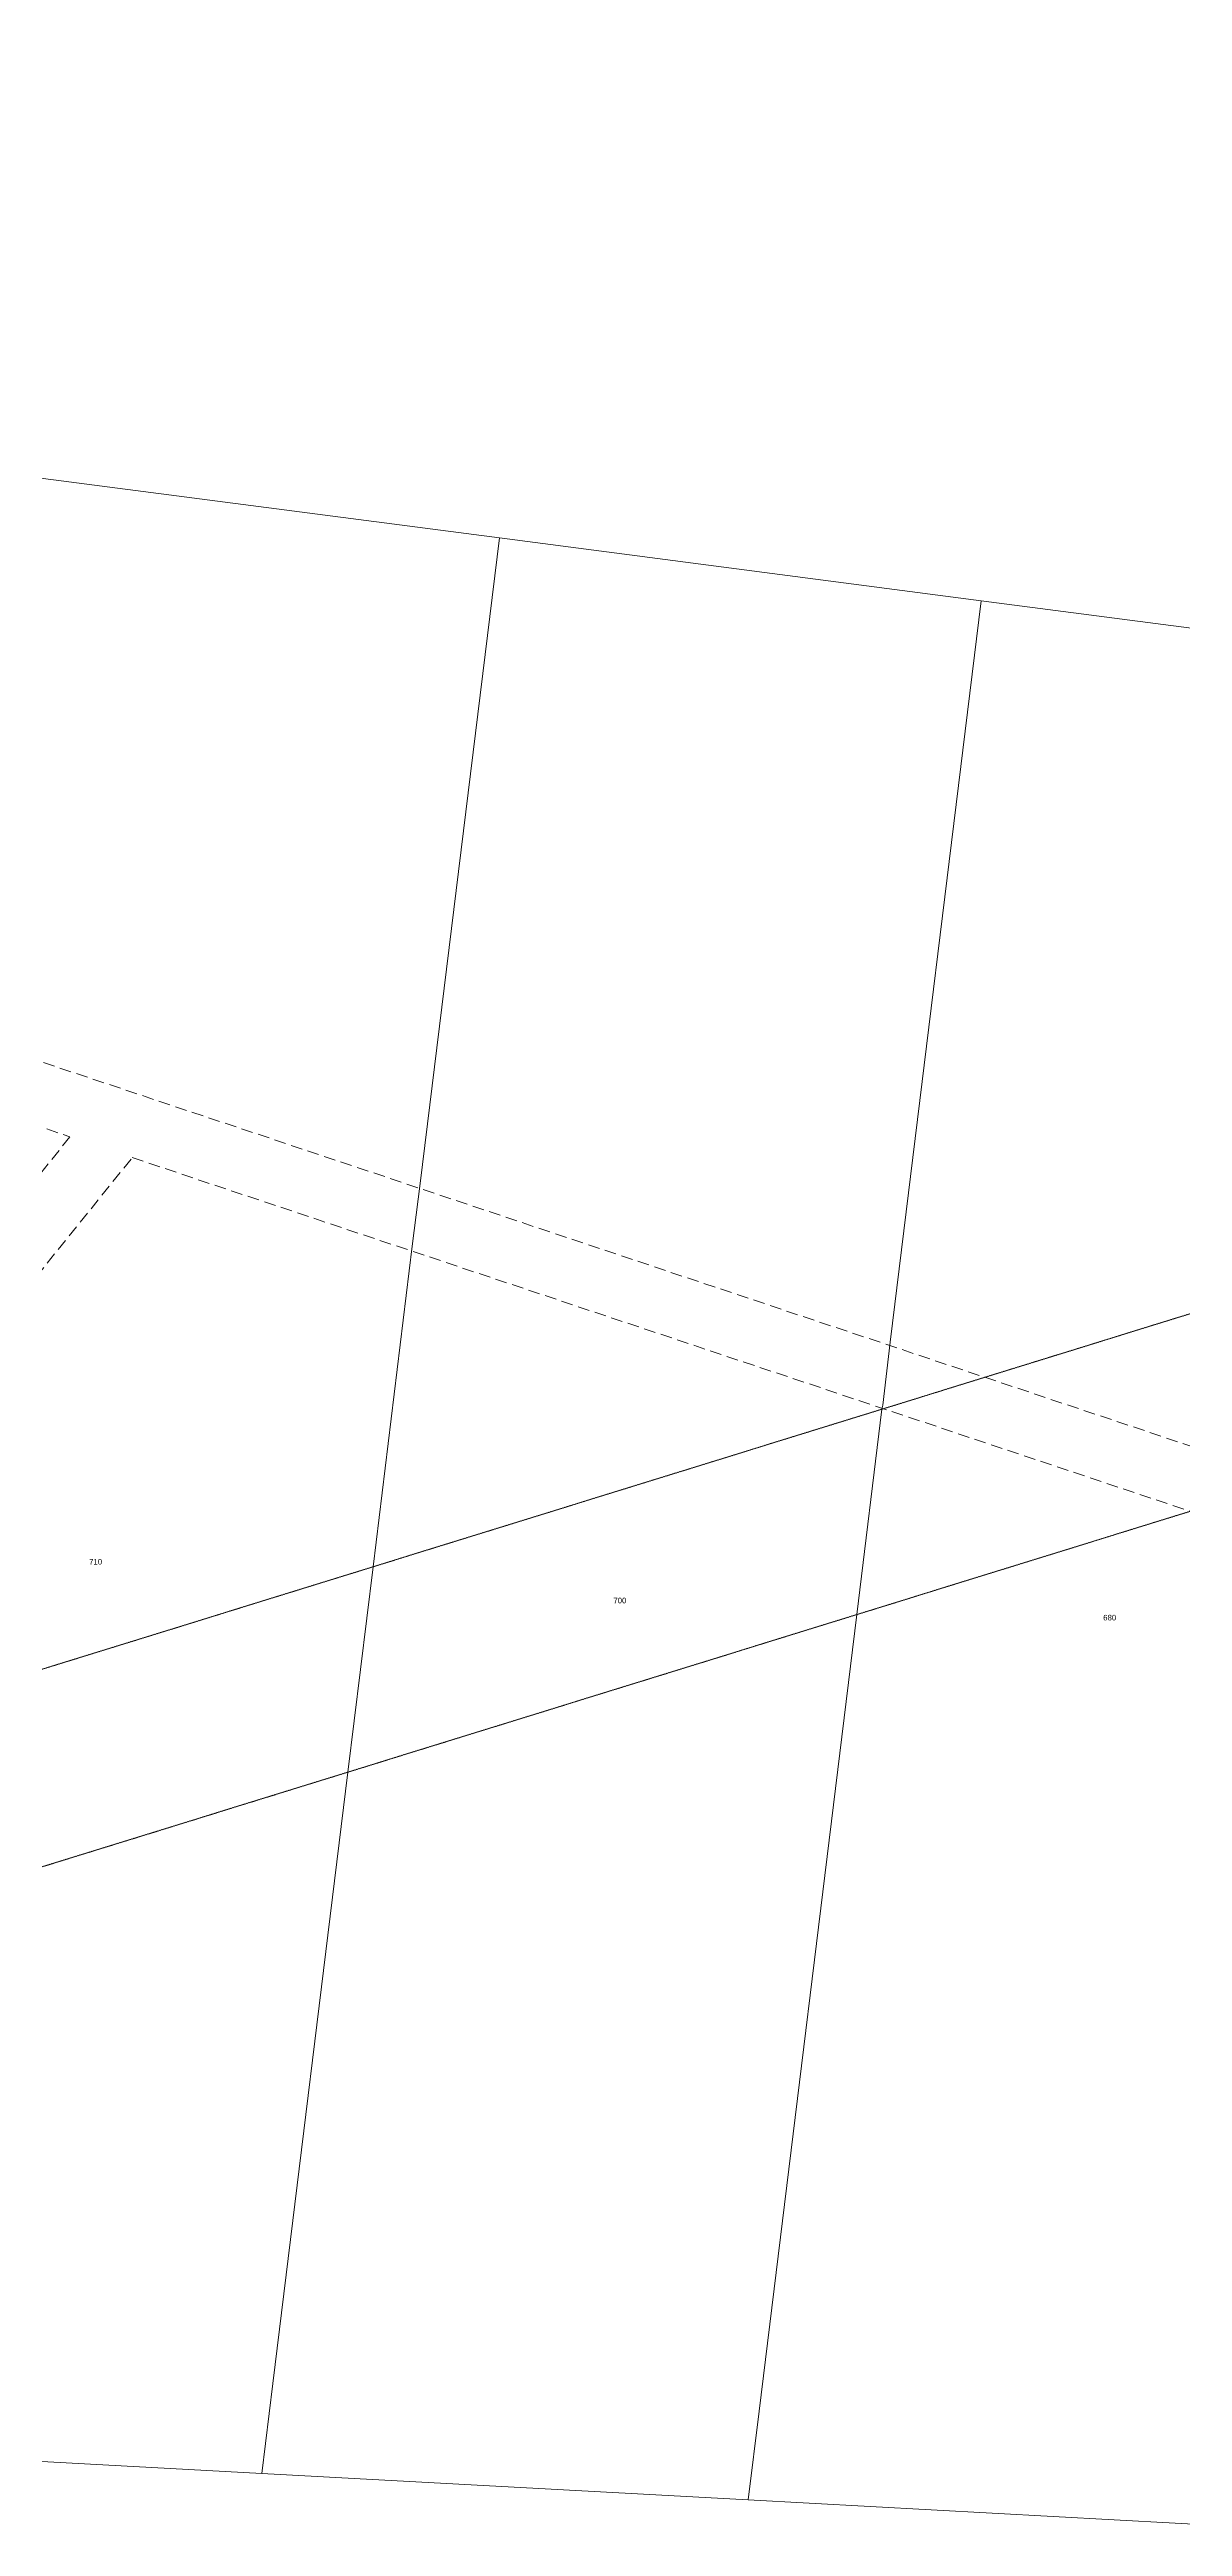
# Model space of a CAD drawing. Header units: metres. Extents: x 249687 to 257263, y 6187901 to 6192012.
# Drawn here: x 255125 to 255491, y 6188452 to 6189252 of the extents above; entities that cross this region are included whole.
import ezdxf

# ---------------------------------------------------------------- set-up
doc = ezdxf.new("R2010")
doc.units = ezdxf.units.M
for name, pattern in [('Dash', [5, 3, -2]), ('HIDDEN', [0.375, 0.25, -0.125]), ('HIDDEN2', [0.1875, 0.125, -0.0625])]:
    doc.linetypes.add(name, pattern=pattern)
for name, color, linetype, lineweight in [('Cadastre Easements_SP_EXT', 8, 'Continuous', 5), ('Cadastre Land Parcels_SP_EXT', 8, 'Continuous', 5), ('Cadastre Other Property_SP_EXT', 8, 'HIDDEN', 5)]:
    doc.layers.add(name, color=color, linetype=linetype, lineweight=lineweight)
doc.styles.get("Standard").update_dxf_attribs({"font": 'arial.ttf'})

msp = doc.modelspace()

# ---------------------------------------------------------------- linework, layer by layer
at = {"layer": 'Cadastre Easements_SP_EXT', "linetype": 'Dash'}
msp.add_lwpolyline([(255560.219, 6188864.034), (255428.631, 6188823.281), (255396.054, 6188813.099), (255393.862, 6188812.487), (255229.517, 6188761.544), (255059.878, 6188709.017), (254980.398, 6188684.391), (254945.448, 6188673.592), (254860.129, 6188647.146), (254789.227, 6188625.186), (254811.68, 6188597.027), (254844.185, 6188578.346), (254847.012, 6188579.309), (254847.012, 6188579.309), (254874.206, 6188587.684), (254909.155, 6188598.484), (255051.781, 6188642.645), (255221.327, 6188695.171), (255385.763, 6188746.115), (255494.536, 6188779.832)], dxfattribs=at)
at = {"layer": 'Cadastre Land Parcels_SP_EXT', "linetype": 'Continuous'}
msp.add_lwpolyline([(254231.412, 6189229.781), (254783.388, 6189157.64), (254954.825, 6189135.179), (255109.641, 6189114.942), (255270.271, 6189093.967), (255425.916, 6189073.637), (255584.051, 6189053.035), (255746.25, 6189031.761), (255917.863, 6189009.418), (255930.046, 6189007.831), (255986.181, 6189424.752), (255986.181, 6189424.752), (256045.41, 6189864.591), (255789.299, 6189904.099), (255785.09, 6189904.75), (255773.913, 6189906.474), (255765.317, 6189907.8), (255417.407, 6189961.456), (255333.833, 6189966.143), (255254.525, 6189987.038), (255149.264, 6190025.675), (255097.613, 6190054.955), (254645.368, 6190117.995), (254290.548, 6190167.438)], dxfattribs=at)
for points in [[(255197.081, 6188497.72), (255221.327, 6188695.171), (255229.517, 6188761.544), (255242.157, 6188865.112), (255244.66, 6188885.381), (255270.271, 6189093.967), (255109.641, 6189114.942), (255087.976, 6188938.317), (255085.473, 6188918.048), (255074.656, 6188829.181), (255070.103, 6188792.43), (255059.878, 6188709.017), (255051.781, 6188642.645), (255035.109, 6188507.112), (255031.473, 6188477.489), (255193.522, 6188468.653), (255197.081, 6188497.72)], [(255354.165, 6188488.751), (255385.763, 6188746.115), (255393.862, 6188812.487), (255394.103, 6188813.825), (255396.515, 6188834.091), (255425.916, 6189073.637), (255270.271, 6189093.967), (255244.66, 6188885.381), (255242.157, 6188865.112), (255229.517, 6188761.544), (255221.327, 6188695.171), (255197.081, 6188497.72), (255193.522, 6188468.653), (255350.686, 6188460.13), (255354.165, 6188488.751)], [(255511.804, 6188479.683), (255547.35, 6188762.016), (255549.945, 6188782.286), (255551.842, 6188797.655), (255560.219, 6188864.034), (255584.051, 6189053.035), (255425.916, 6189073.637), (255396.515, 6188834.091), (255394.103, 6188813.825), (255393.862, 6188812.487), (255385.763, 6188746.115), (255354.165, 6188488.751), (255350.686, 6188460.13), (255508.221, 6188451.504), (255511.804, 6188479.683)]]:
    msp.add_lwpolyline(points, close=True, dxfattribs=at)
at = {"layer": 'Cadastre Other Property_SP_EXT', "linetype": 'HIDDEN2', "ltscale": 30}
msp.add_lwpolyline([(254239.307, 6189219.999), (254270.623, 6189188.636), (255131.566, 6188900.502), (254865.006, 6188566.493), (254880.841, 6188557.41), (255151.696, 6188893.764), (255705.513, 6188708.565), (256318.37, 6188531.555), (256320.675, 6188551.867), (255708.017, 6188728.834), (254239.307, 6189219.999)], close=True, dxfattribs=at)
at = {"layer": 'Cadastre Other Property_SP_EXT', "linetype": 'HIDDEN2'}
msp.add_lwpolyline([(254844.21, 6188578.408), (256142.631, 6188980.554), (255996.877, 6188999.269), (254789.227, 6188625.196), (254811.679, 6188597.037), (254844.21, 6188578.408)], close=True, dxfattribs=at)

# ---------------------------------------------------------------- texts
at = {"layer": 'Cadastre Land Parcels_SP_EXT'}
for s, p in [('710', (255137.789, 6188762.296)), ('700', (255307.11, 6188749.756)), ('680', (255465.317, 6188744.232))]:
    msp.add_text(s, height=1.8, dxfattribs=at).set_placement(p)

doc.saveas('drawing.dxf')
